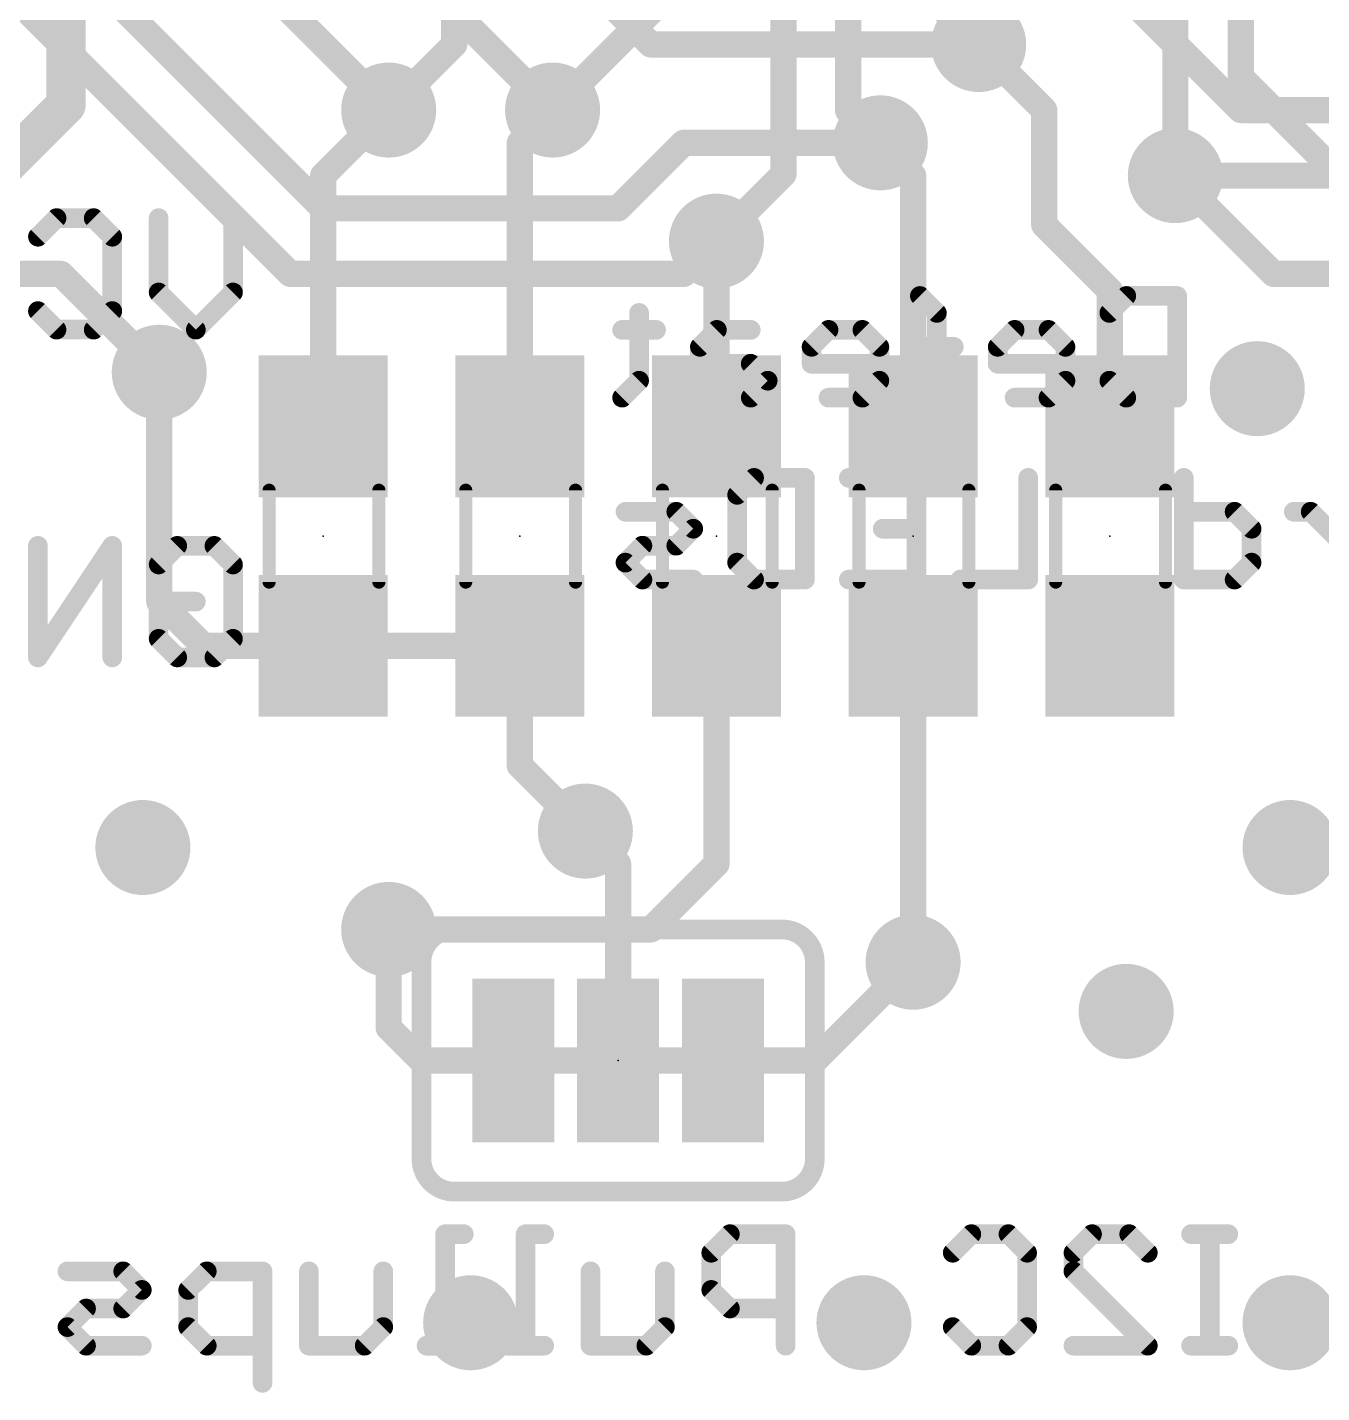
# Model space of a CAD drawing. Extents: x -10 to 108, y -11 to 39.
# Drawn here: x 3.55 to 13.58, y 0.22 to 10.8 of the extents above; entities that cross this region are included whole.
import ezdxf

# ---------------------------------------------------------------- set-up
doc = ezdxf.new("R2010")
doc.units = 0
for name, color, linetype in [('1', 12, 'CONTINUOUS'), ('16', 132, 'CONTINUOUS'), ('18', 110, 'CONTINUOUS'), ('22', 40, 'CONTINUOUS'), ('23', 53, 'CONTINUOUS'), ('24', 53, 'CONTINUOUS'), ('51', 53, 'CONTINUOUS')]:
    doc.layers.add(name, color=color, linetype=linetype)

# ---------------------------------------------------------------- blocks, each defined once
blk = doc.blocks.new('RECT')
blk.add_solid([(-0.5, -0.5), (0.5, -0.5), (-0.5, 0.5), (0.5, 0.5)])
blk = doc.blocks.new('ROUNDV')
at = {"const_width": 0.5}
blk.add_lwpolyline([(0, -0.25, 1), (0, 0.25, 1), (0, -0.25)], format="xyb", dxfattribs=at)

msp = doc.modelspace()

# ---------------------------------------------------------------- linework, layer by layer
at = {"layer": '1'}
for points, const_width in [([(6.858, 14.224), (6.858, 10.668)], 0.2032), ([(9.41, 13.24), (9.41, 9.664)], 0.2032), ([(9.91, 13.24), (9.91, 10.156)], 0.2032), ([(3.849, 12.7), (3.849, 10.199)], 0.3048), ([(10.91, 12.204), (12.954, 10.16)], 0.2032), ([(8.91, 11.45), (7.62, 10.16)], 0.2032), ([(10.41, 11.18), (10.922, 10.668)], 0.2032), ([(6.858, 10.668), (6.35, 10.16)], 0.2032), ([(10.922, 10.668), (11.43, 10.16)], 0.2032), ([(2.54, 8.89), (3.849, 10.199)], 0.3048), ([(6.35, 10.16), (5.842, 9.652)], 0.2032), ([(7.366, 9.906), (7.62, 10.16)], 0.2032), ([(9.91, 10.156), (10.16, 9.906)], 0.2032), ([(11.43, 10.16), (11.43, 9.271)], 0.2032), ([(12.954, 10.16), (15.24, 10.16)], 0.2032), ([(7.366, 7.708), (7.366, 9.906)], 0.2032), ([(10.16, 9.906), (10.414, 9.652)], 0.2032), ([(5.842, 9.652), (5.842, 7.708)], 0.2032), ([(9.41, 9.664), (8.89, 9.144)], 0.2032), ([(10.414, 9.652), (10.414, 7.708)], 0.2032), ([(14.478, 9.652), (12.446, 9.652)], 0.2032), ([(11.43, 9.271), (11.938, 8.763)], 0.2032), ([(8.89, 9.144), (8.89, 7.708)], 0.2032), ([(11.938, 8.763), (11.938, 7.708)], 0.2032), ([(4.572, 6.35), (4.572, 8.128)], 0.2032), ([(4.914, 6.008), (4.572, 6.35)], 0.2032), ([(5.842, 6.008), (4.914, 6.008)], 0.2032), ([(7.366, 6.008), (5.842, 6.008)], 0.2032), ([(7.366, 6.008), (7.366, 5.08)], 0.2032), ([(8.89, 6.008), (8.89, 4.318)], 0.2032), ([(10.414, 6.008), (10.414, 3.556)], 0.2032), ([(7.366, 5.08), (7.874, 4.572)], 0.2032), ([(8.89, 4.318), (8.382, 3.81)], 0.2032), ([(8.382, 3.81), (6.35, 3.81)], 0.2032)]:
    msp.add_lwpolyline(points, dxfattribs=dict(at, const_width=const_width))
for points, const_width in [([(6.8072, 10.668, 1), (6.9088, 10.668)], 0.1016), ([(6.8939, 10.6321, 1), (6.8221, 10.7039)], 0.1016), ([(10.9579, 10.7039, 1), (10.8861, 10.6321)], 0.1016), ([(10.8861, 10.6321, 1), (10.9579, 10.7039)], 0.1016), ([(3.7728, 10.199, 1), (3.9252, 10.199)], 0.1524), ([(3.9029, 10.1451, 1), (3.7951, 10.2529)], 0.1524), ([(6.3141, 10.1959, 1), (6.3859, 10.1241)], 0.1016), ([(6.3859, 10.1241, 1), (6.3141, 10.1959)], 0.1016), ([(7.5841, 10.1959, 1), (7.6559, 10.1241)], 0.1016), ([(7.6559, 10.1241, 1), (7.5841, 10.1959)], 0.1016), ([(9.9459, 10.1919, 1), (9.8741, 10.1201)], 0.1016), ([(9.8592, 10.156, 1), (9.9608, 10.156)], 0.1016), ([(11.4808, 10.16, 1), (11.3792, 10.16)], 0.1016), ([(11.3941, 10.1241, 1), (11.4659, 10.1959)], 0.1016), ([(12.954, 10.2108, 1), (12.954, 10.1092)], 0.1016), ([(12.9181, 10.1241, 1), (12.9899, 10.1959)], 0.1016), ([(7.4168, 9.906, 1), (7.3152, 9.906)], 0.1016), ([(7.3301, 9.9419, 1), (7.4019, 9.8701)], 0.1016), ([(10.1959, 9.9419, 1), (10.1241, 9.8701)], 0.1016), ([(10.1241, 9.8701, 1), (10.1959, 9.9419)], 0.1016), ([(5.8928, 9.652, 1), (5.7912, 9.652)], 0.1016), ([(5.8061, 9.6879, 1), (5.8779, 9.6161)], 0.1016), ([(9.4459, 9.6281, 1), (9.3741, 9.6999)], 0.1016), ([(10.4648, 9.652, 1), (10.3632, 9.652)], 0.1016), ([(10.3781, 9.6161, 1), (10.4499, 9.6879)], 0.1016), ([(12.446, 9.7028, 1), (12.446, 9.6012)], 0.1016), ([(9.3592, 9.664, 1), (9.4608, 9.664)], 0.1016), ([(11.4659, 9.3069, 1), (11.3941, 9.2351)], 0.1016), ([(11.3792, 9.271, 1), (11.4808, 9.271)], 0.1016), ([(8.9408, 9.144, 1), (8.8392, 9.144)], 0.1016), ([(8.8541, 9.1799, 1), (8.9259, 9.1081)], 0.1016), ([(11.9888, 8.763, 1), (11.8872, 8.763)], 0.1016), ([(11.9021, 8.7271, 1), (11.9739, 8.7989)], 0.1016), ([(4.6228, 8.128, 1), (4.5212, 8.128)], 0.1016), ([(5.7912, 7.708, 1), (5.8928, 7.708)], 0.1016), ([(7.3152, 7.708, 1), (7.4168, 7.708)], 0.1016), ([(8.8392, 7.708, 1), (8.9408, 7.708)], 0.1016), ([(10.3632, 7.708, 1), (10.4648, 7.708)], 0.1016), ([(11.8872, 7.708, 1), (11.9888, 7.708)], 0.1016), ([(4.6079, 6.3859, 1), (4.5361, 6.3141)], 0.1016), ([(4.5212, 6.35, 1), (4.6228, 6.35)], 0.1016), ([(4.914, 6.0588, 1), (4.914, 5.9572)], 0.1016), ([(4.8781, 5.9721, 1), (4.9499, 6.0439)], 0.1016), ([(5.842, 6.0588, 1), (5.842, 5.9572)], 0.1016), ([(5.842, 5.9572, 1), (5.842, 6.0588)], 0.1016), ([(7.4168, 6.008, 1), (7.3152, 6.008)], 0.1016), ([(7.366, 5.9572, 1), (7.366, 6.0588)], 0.1016), ([(8.9408, 6.008, 1), (8.8392, 6.008)], 0.1016), ([(10.4648, 6.008, 1), (10.3632, 6.008)], 0.1016), ([(7.4019, 5.1159, 1), (7.3301, 5.0441)], 0.1016), ([(7.3152, 5.08, 1), (7.4168, 5.08)], 0.1016), ([(7.8381, 4.5361, 1), (7.9099, 4.6079)], 0.1016), ([(8.8392, 4.318, 1), (8.9408, 4.318)], 0.1016), ([(8.9259, 4.2821, 1), (8.8541, 4.3539)], 0.1016), ([(6.35, 3.8608, 1), (6.35, 3.7592)], 0.1016), ([(8.3461, 3.8459, 1), (8.4179, 3.7741)], 0.1016), ([(8.382, 3.7592, 1), (8.382, 3.8608)], 0.1016), ([(10.3632, 3.556, 1), (10.4648, 3.556)], 0.1016)]:
    msp.add_lwpolyline(points, format="xyb", dxfattribs=dict(at, const_width=const_width))
at = {"layer": '16', "const_width": 0.2032}
for points in [[(5.842, 9.398), (1.27, 13.97)], [(2.794, 13.716), (6.35, 10.16)], [(12.446, 13.208), (12.446, 9.652)], [(12.954, 10.414), (12.954, 11.938)], [(3.048, 11.43), (5.588, 8.89)], [(7.62, 11.43), (8.382, 10.668)], [(6.858, 10.922), (7.62, 10.16)], [(8.382, 10.668), (10.922, 10.668)], [(13.97, 9.398), (12.954, 10.414)], [(8.128, 9.398), (8.636, 9.906)], [(8.636, 9.906), (10.16, 9.906)], [(13.208, 8.89), (12.446, 9.652)], [(5.842, 9.398), (8.128, 9.398)], [(8.636, 8.89), (8.89, 9.144)], [(3.81, 8.89), (1.27, 8.89)], [(4.572, 8.128), (3.81, 8.89)], [(5.588, 8.89), (8.636, 8.89)], [(21.59, 8.89), (13.208, 8.89)], [(7.874, 4.572), (8.128, 4.318)], [(8.128, 4.318), (8.128, 2.794)], [(6.35, 3.81), (6.35, 3.048)], [(10.414, 3.556), (9.652, 2.794)], [(6.35, 3.048), (6.604, 2.794)], [(6.604, 2.794), (7.3152, 2.794)], [(7.112, 2.794), (7.874, 2.794)], [(8.382, 2.794), (9.144, 2.794)], [(9.652, 2.794), (8.9408, 2.794)]]:
    msp.add_lwpolyline(points, dxfattribs=at)
at = {"layer": '16', "const_width": 0.1016}
for points in [[(8.382, 10.7188, 1), (8.382, 10.6172)], [(8.3461, 10.6321, 1), (8.4179, 10.7039)], [(10.922, 10.6172, 1), (10.922, 10.7188)], [(12.9899, 10.4499, 1), (12.9181, 10.3781)], [(12.9032, 10.414, 1), (13.0048, 10.414)], [(6.3141, 10.1241, 1), (6.3859, 10.1959)], [(7.5841, 10.1241, 1), (7.6559, 10.1959)], [(8.636, 9.9568, 1), (8.636, 9.8552)], [(8.6719, 9.8701, 1), (8.6001, 9.9419)], [(10.16, 9.8552, 1), (10.16, 9.9568)], [(12.4819, 9.6879, 1), (12.4101, 9.6161)], [(12.3952, 9.652, 1), (12.4968, 9.652)], [(5.842, 9.4488, 1), (5.842, 9.3472)], [(5.8061, 9.3621, 1), (5.8779, 9.4339)], [(8.0921, 9.4339, 1), (8.1639, 9.3621)], [(8.128, 9.3472, 1), (8.128, 9.4488)], [(8.9259, 9.1081, 1), (8.8541, 9.1799)], [(3.8459, 8.9259, 1), (3.7741, 8.8541)], [(3.81, 8.8392, 1), (3.81, 8.9408)], [(5.588, 8.9408, 1), (5.588, 8.8392)], [(5.5521, 8.8541, 1), (5.6239, 8.9259)], [(8.6001, 8.9259, 1), (8.6719, 8.8541)], [(8.636, 8.8392, 1), (8.636, 8.9408)], [(13.208, 8.9408, 1), (13.208, 8.8392)], [(13.1721, 8.8541, 1), (13.2439, 8.9259)], [(4.5361, 8.0921, 1), (4.6079, 8.1639)], [(7.9099, 4.6079, 1), (7.8381, 4.5361)], [(8.1788, 4.318, 1), (8.0772, 4.318)], [(8.0921, 4.2821, 1), (8.1639, 4.3539)], [(6.4008, 3.81, 1), (6.2992, 3.81)], [(10.4499, 3.5201, 1), (10.3781, 3.5919)], [(6.3859, 3.0839, 1), (6.3141, 3.0121)], [(6.2992, 3.048, 1), (6.4008, 3.048)], [(6.604, 2.8448, 1), (6.604, 2.7432)], [(6.5681, 2.7581, 1), (6.6399, 2.8299)], [(7.112, 2.8448, 1), (7.112, 2.7432)], [(7.3152, 2.7432, 1), (7.3152, 2.8448)], [(7.874, 2.7432, 1), (7.874, 2.8448)], [(8.382, 2.8448, 1), (8.382, 2.7432)], [(8.9408, 2.8448, 1), (8.9408, 2.7432)], [(9.144, 2.7432, 1), (9.144, 2.8448)], [(9.6161, 2.8299, 1), (9.6879, 2.7581)], [(9.652, 2.7432, 1), (9.652, 2.8448)], [(8.0772, 2.794, 1), (8.1788, 2.794)]]:
    msp.add_lwpolyline(points, format="xyb", dxfattribs=at)
at = {"layer": '22', "const_width": 0.1524}
for points in [[(3.6316, 9.1785), (3.7757, 9.3225)], [(3.7757, 9.3225), (4.0638, 9.3225)], [(4.0638, 9.3225), (4.2078, 9.1785)], [(4.5671, 8.7463), (4.5671, 9.3225)], [(5.1434, 9.3225), (5.1434, 8.7463)], [(4.2078, 9.1785), (4.2078, 8.6023)], [(4.8552, 8.4582), (4.5671, 8.7463)], [(5.1434, 8.7463), (4.8552, 8.4582)], [(10.598, 8.5879), (10.4666, 8.7192)], [(11.9346, 8.5879), (12.066, 8.7192)], [(12.066, 8.7192), (12.46, 8.7192)], [(12.46, 8.7192), (12.46, 7.9312)], [(3.7757, 8.4582), (3.6316, 8.6023)], [(4.2078, 8.6023), (4.0638, 8.4582)], [(8.2903, 8.5879), (8.2903, 8.0625)], [(10.598, 7.9312), (10.598, 8.5879)], [(11.9346, 8.0625), (11.9346, 8.5879)], [(4.0638, 8.4582), (3.7757, 8.4582)], [(8.4217, 8.4565), (8.159, 8.4565)], [(8.893, 8.4565), (8.7617, 8.3252)], [(9.1557, 8.4565), (8.893, 8.4565)], [(9.7584, 8.4565), (9.627, 8.3252)], [(10.021, 8.4565), (9.7584, 8.4565)], [(10.1524, 8.3252), (10.021, 8.4565)], [(11.2006, 8.4565), (11.0693, 8.3252)], [(11.4633, 8.4565), (11.2006, 8.4565)], [(11.5946, 8.3252), (11.4633, 8.4565)], [(8.7617, 8.3252), (8.7617, 7.9312)], [(9.627, 8.3252), (9.627, 8.1938)], [(10.1524, 8.0625), (10.1524, 8.3252)], [(10.7293, 8.3252), (10.4666, 8.3252)], [(11.0693, 8.3252), (11.0693, 8.1938)], [(11.5946, 8.0625), (11.5946, 8.3252)], [(9.1557, 8.1938), (8.7617, 8.1938)], [(9.287, 8.0625), (9.1557, 8.1938)], [(9.627, 8.1938), (10.1524, 8.1938)], [(11.0693, 8.1938), (11.5946, 8.1938)], [(8.2903, 8.0625), (8.159, 7.9312)], [(9.1557, 7.9312), (9.287, 8.0625)], [(10.021, 7.9312), (10.1524, 8.0625)], [(11.4633, 7.9312), (11.5946, 8.0625)], [(12.066, 7.9312), (11.9346, 8.0625)], [(8.7617, 7.9312), (9.1557, 7.9312)], [(9.7584, 7.9312), (10.021, 7.9312)], [(11.2006, 7.9312), (11.4633, 7.9312)], [(12.46, 7.9312), (12.066, 7.9312)], [(9.0501, 7.1782), (9.1815, 7.3095)], [(9.1815, 7.3095), (9.5755, 7.3095)], [(9.5755, 7.3095), (9.5755, 6.5215)], [(9.9155, 7.3095), (10.4408, 7.3095)], [(10.4408, 7.3095), (10.4408, 6.5215)], [(11.3062, 7.3095), (11.3062, 6.5215)], [(12.5115, 7.3095), (12.5115, 6.5215)], [(9.0501, 6.6528), (9.0501, 7.1782)], [(8.5788, 7.0468), (8.1848, 7.0468)], [(8.7101, 6.9155), (8.5788, 7.0468)], [(12.9056, 7.0468), (12.5115, 7.0468)], [(13.0369, 6.9155), (12.9056, 7.0468)], [(13.4953, 7.0468), (13.364, 7.0468)], [(13.758, 6.7841), (13.4953, 7.0468)], [(8.5788, 6.7841), (8.7101, 6.9155)], [(10.4408, 6.9155), (10.1782, 6.9155)], [(13.0369, 6.6528), (13.0369, 6.9155)], [(4.2078, 6.7825), (3.6316, 5.9182)], [(3.6316, 5.9182), (3.6316, 6.7825)], [(4.2078, 5.9182), (4.2078, 6.7825)], [(4.5671, 6.6385), (4.7112, 6.7825)], [(4.7112, 6.7825), (4.9993, 6.7825)], [(4.9993, 6.7825), (5.1434, 6.6385)], [(8.1848, 6.6528), (8.3161, 6.7841)], [(8.3161, 6.7841), (8.5788, 6.7841)], [(5.1434, 6.6385), (5.1434, 6.0623)], [(8.3161, 6.5215), (8.1848, 6.6528)], [(9.1815, 6.5215), (9.0501, 6.6528)], [(12.9056, 6.5215), (13.0369, 6.6528)], [(8.7101, 6.5215), (8.3161, 6.5215)], [(9.5755, 6.5215), (9.1815, 6.5215)], [(10.4408, 6.5215), (9.9155, 6.5215)], [(11.3062, 6.5215), (10.7808, 6.5215)], [(12.5115, 6.5215), (12.9056, 6.5215)], [(4.5671, 6.0623), (4.5671, 6.3504)], [(4.5671, 6.3504), (4.8552, 6.3504)], [(4.7112, 5.9182), (4.5671, 6.0623)], [(5.1434, 6.0623), (4.9993, 5.9182)], [(4.9993, 5.9182), (4.7112, 5.9182)], [(9.398, 3.81), (6.858, 3.81)], [(6.604, 3.556), (6.604, 2.032)], [(9.652, 3.556), (9.652, 2.032)], [(6.858, 1.778), (9.398, 1.778)], [(6.9314, 1.4485), (6.7874, 1.4485)], [(6.7874, 1.4485), (6.7874, 0.5842)], [(7.5551, 1.4485), (7.4111, 1.4485)], [(7.4111, 1.4485), (7.4111, 0.5842)], [(8.994, 1.4485), (8.8499, 1.3045)], [(9.4262, 1.4485), (8.994, 1.4485)], [(9.4262, 0.5842), (9.4262, 1.4485)], [(10.721, 1.3045), (10.865, 1.4485)], [(10.865, 1.4485), (11.1531, 1.4485)], [(11.1531, 1.4485), (11.2972, 1.3045)], [(11.6565, 1.3045), (11.8006, 1.4485)], [(11.8006, 1.4485), (12.0887, 1.4485)], [(12.0887, 1.4485), (12.2327, 1.3045)], [(12.8564, 1.4485), (12.5683, 1.4485)], [(12.7123, 0.5842), (12.7123, 1.4485)], [(8.8499, 1.3045), (8.8499, 1.0164)], [(11.2972, 1.3045), (11.2972, 0.7283)], [(11.6565, 1.1604), (11.6565, 1.3045)], [(4.2927, 1.1604), (3.8605, 1.1604)], [(4.4367, 1.0164), (4.2927, 1.1604)], [(4.9401, 1.1604), (4.796, 1.0164)], [(5.3723, 1.1604), (4.9401, 1.1604)], [(5.3723, 0.2961), (5.3723, 1.1604)], [(5.7315, 0.5842), (5.7315, 1.1604)], [(6.3078, 1.1604), (6.3078, 0.7283)], [(7.9144, 0.5842), (7.9144, 1.1604)], [(8.4906, 1.1604), (8.4906, 0.7283)], [(12.2327, 0.5842), (11.6565, 1.1604)], [(4.2927, 0.8723), (4.4367, 1.0164)], [(4.796, 1.0164), (4.796, 0.7283)], [(8.8499, 1.0164), (8.994, 0.8723)], [(3.8605, 0.7283), (4.0046, 0.8723)], [(4.0046, 0.8723), (4.2927, 0.8723)], [(8.994, 0.8723), (9.4262, 0.8723)], [(4.0046, 0.5842), (3.8605, 0.7283)], [(4.796, 0.7283), (4.9401, 0.5842)], [(6.3078, 0.7283), (6.1637, 0.5842)], [(8.4906, 0.7283), (8.3466, 0.5842)], [(10.865, 0.5842), (10.721, 0.7283)], [(11.2972, 0.7283), (11.1531, 0.5842)], [(4.4367, 0.5842), (4.0046, 0.5842)], [(4.9401, 0.5842), (5.3723, 0.5842)], [(6.1637, 0.5842), (5.7315, 0.5842)], [(6.9314, 0.5842), (6.6433, 0.5842)], [(7.5551, 0.5842), (7.267, 0.5842)], [(8.3466, 0.5842), (7.9144, 0.5842)], [(11.1531, 0.5842), (10.865, 0.5842)], [(11.6565, 0.5842), (12.2327, 0.5842)], [(12.8564, 0.5842), (12.5683, 0.5842)]]:
    msp.add_lwpolyline(points, dxfattribs=at)
at = {"layer": '22'}
for points, const_width in [([(3.7757, 9.3606, 1), (3.7757, 9.2844)], 0.0762), ([(3.8026, 9.2956, 1), (3.7487, 9.3495)], 0.0762), ([(4.0907, 9.3495, 1), (4.0368, 9.2956)], 0.0762), ([(4.0638, 9.2844, 1), (4.0638, 9.3606)], 0.0762), ([(4.6052, 9.3225, 1), (4.529, 9.3225)], 0.0762), ([(5.1815, 9.3225, 1), (5.1053, 9.3225)], 0.0762), ([(3.6047, 9.2054, 1), (3.6586, 9.1515)], 0.0762), ([(4.2459, 9.1785, 1), (4.1697, 9.1785)], 0.0762), ([(4.1809, 9.1515, 1), (4.2348, 9.2054)], 0.0762), ([(4.5941, 8.7733, 1), (4.5402, 8.7194)], 0.0762), ([(4.529, 8.7463, 1), (4.6052, 8.7463)], 0.0762), ([(5.1053, 8.7463, 1), (5.1815, 8.7463)], 0.0762), ([(5.1703, 8.7194, 1), (5.1164, 8.7733)], 0.0762), ([(10.4935, 8.7462, 1), (10.4397, 8.6923)], 0.0762), ([(12.066, 8.7573, 1), (12.066, 8.6811)], 0.0762), ([(12.0929, 8.6923, 1), (12.039, 8.7462)], 0.0762), ([(12.4981, 8.7192, 1), (12.4219, 8.7192)], 0.0762), ([(12.46, 8.6811, 1), (12.46, 8.7573)], 0.0762), ([(3.6586, 8.6292, 1), (3.6047, 8.5753)], 0.0762), ([(4.2348, 8.5753, 1), (4.1809, 8.6292)], 0.0762), ([(4.1697, 8.6023, 1), (4.2459, 8.6023)], 0.0762), ([(8.3284, 8.5879, 1), (8.2522, 8.5879)], 0.0762), ([(10.6361, 8.5879, 1), (10.5599, 8.5879)], 0.0762), ([(10.571, 8.5609, 1), (10.6249, 8.6148)], 0.0762), ([(11.9727, 8.5879, 1), (11.8965, 8.5879)], 0.0762), ([(11.9077, 8.6148, 1), (11.9616, 8.5609)], 0.0762), ([(3.7757, 8.4963, 1), (3.7757, 8.4201)], 0.0762), ([(3.7487, 8.4313, 1), (3.8026, 8.4851)], 0.0762), ([(4.0368, 8.4851, 1), (4.0907, 8.4313)], 0.0762), ([(4.0638, 8.4201, 1), (4.0638, 8.4963)], 0.0762), ([(4.8283, 8.4851, 1), (4.8822, 8.4313)], 0.0762), ([(4.8283, 8.4313, 1), (4.8822, 8.4851)], 0.0762), ([(8.159, 8.4946, 1), (8.159, 8.4184)], 0.0762), ([(8.4217, 8.4184, 1), (8.4217, 8.4946)], 0.0762), ([(8.893, 8.4946, 1), (8.893, 8.4184)], 0.0762), ([(8.9199, 8.4296, 1), (8.8661, 8.4835)], 0.0762), ([(9.1557, 8.4184, 1), (9.1557, 8.4946)], 0.0762), ([(9.7584, 8.4946, 1), (9.7584, 8.4184)], 0.0762), ([(9.7853, 8.4296, 1), (9.7314, 8.4835)], 0.0762), ([(10.048, 8.4835, 1), (9.9941, 8.4296)], 0.0762), ([(10.021, 8.4184, 1), (10.021, 8.4946)], 0.0762), ([(11.2006, 8.4946, 1), (11.2006, 8.4184)], 0.0762), ([(11.2276, 8.4296, 1), (11.1737, 8.4835)], 0.0762), ([(11.4902, 8.4835, 1), (11.4364, 8.4296)], 0.0762), ([(11.4633, 8.4184, 1), (11.4633, 8.4946)], 0.0762), ([(8.7347, 8.3521, 1), (8.7886, 8.2982)], 0.0762), ([(8.7998, 8.3252, 1), (8.7236, 8.3252)], 0.0762), ([(9.6651, 8.3252, 1), (9.5889, 8.3252)], 0.0762), ([(9.6001, 8.3521, 1), (9.654, 8.2982)], 0.0762), ([(10.1905, 8.3252, 1), (10.1143, 8.3252)], 0.0762), ([(10.1254, 8.2982, 1), (10.1793, 8.3521)], 0.0762), ([(10.4666, 8.3633, 1), (10.4666, 8.2871)], 0.0762), ([(10.7293, 8.2871, 1), (10.7293, 8.3633)], 0.0762), ([(11.0423, 8.3521, 1), (11.0962, 8.2982)], 0.0762), ([(11.1074, 8.3252, 1), (11.0312, 8.3252)], 0.0762), ([(11.6327, 8.3252, 1), (11.5565, 8.3252)], 0.0762), ([(11.5677, 8.2982, 1), (11.6216, 8.3521)], 0.0762), ([(8.7617, 8.2319, 1), (8.7617, 8.1557)], 0.0762), ([(9.1826, 8.2208, 1), (9.1288, 8.1669)], 0.0762), ([(9.1557, 8.1557, 1), (9.1557, 8.2319)], 0.0762), ([(9.627, 8.2319, 1), (9.627, 8.1557)], 0.0762), ([(10.1524, 8.1557, 1), (10.1524, 8.2319)], 0.0762), ([(11.0693, 8.2319, 1), (11.0693, 8.1557)], 0.0762), ([(11.5946, 8.1557, 1), (11.5946, 8.2319)], 0.0762), ([(9.5889, 8.1938, 1), (9.6651, 8.1938)], 0.0762), ([(11.0312, 8.1938, 1), (11.1074, 8.1938)], 0.0762), ([(8.2522, 8.0625, 1), (8.3284, 8.0625)], 0.0762), ([(8.3173, 8.0356, 1), (8.2634, 8.0894)], 0.0762), ([(9.314, 8.0356, 1), (9.2601, 8.0894)], 0.0762), ([(9.2601, 8.0356, 1), (9.314, 8.0894)], 0.0762), ([(10.1143, 8.0625, 1), (10.1905, 8.0625)], 0.0762), ([(10.1793, 8.0356, 1), (10.1254, 8.0894)], 0.0762), ([(11.5565, 8.0625, 1), (11.6327, 8.0625)], 0.0762), ([(11.6216, 8.0356, 1), (11.5677, 8.0894)], 0.0762), ([(11.8965, 8.0625, 1), (11.9727, 8.0625)], 0.0762), ([(11.9616, 8.0894, 1), (11.9077, 8.0356)], 0.0762), ([(8.1321, 7.9581, 1), (8.1859, 7.9042)], 0.0762), ([(8.7617, 7.9693, 1), (8.7617, 7.8931)], 0.0762), ([(8.7236, 7.9312, 1), (8.7998, 7.9312)], 0.0762), ([(9.1288, 7.9581, 1), (9.1826, 7.9042)], 0.0762), ([(9.1557, 7.8931, 1), (9.1557, 7.9693)], 0.0762), ([(9.7584, 7.9693, 1), (9.7584, 7.8931)], 0.0762), ([(9.9941, 7.9581, 1), (10.048, 7.9042)], 0.0762), ([(10.021, 7.8931, 1), (10.021, 7.9693)], 0.0762), ([(10.5599, 7.9312, 1), (10.6361, 7.9312)], 0.0762), ([(11.2006, 7.9693, 1), (11.2006, 7.8931)], 0.0762), ([(11.4364, 7.9581, 1), (11.4902, 7.9042)], 0.0762), ([(11.4633, 7.8931, 1), (11.4633, 7.9693)], 0.0762), ([(12.066, 7.9693, 1), (12.066, 7.8931)], 0.0762), ([(12.039, 7.9042, 1), (12.0929, 7.9581)], 0.0762), ([(12.4219, 7.9312, 1), (12.4981, 7.9312)], 0.0762), ([(12.46, 7.8931, 1), (12.46, 7.9693)], 0.0762), ([(9.1815, 7.3476, 1), (9.1815, 7.2714)], 0.0762), ([(9.2084, 7.2826, 1), (9.1545, 7.3365)], 0.0762), ([(9.6136, 7.3095, 1), (9.5374, 7.3095)], 0.0762), ([(9.5755, 7.2714, 1), (9.5755, 7.3476)], 0.0762), ([(9.9155, 7.3476, 1), (9.9155, 7.2714)], 0.0762), ([(10.4789, 7.3095, 1), (10.4027, 7.3095)], 0.0762), ([(10.4408, 7.2714, 1), (10.4408, 7.3476)], 0.0762), ([(11.3443, 7.3095, 1), (11.2681, 7.3095)], 0.0762), ([(12.5496, 7.3095, 1), (12.4734, 7.3095)], 0.0762), ([(9.0882, 7.1782, 1), (9.012, 7.1782)], 0.0762), ([(9.0232, 7.2051, 1), (9.0771, 7.1512)], 0.0762), ([(8.1848, 7.0849, 1), (8.1848, 7.0087)], 0.0762), ([(8.6057, 7.0738, 1), (8.5519, 7.0199)], 0.0762), ([(8.5788, 7.0087, 1), (8.5788, 7.0849)], 0.0762), ([(12.5115, 7.0849, 1), (12.5115, 7.0087)], 0.0762), ([(12.9325, 7.0738, 1), (12.8786, 7.0199)], 0.0762), ([(12.9056, 7.0087, 1), (12.9056, 7.0849)], 0.0762), ([(13.364, 7.0849, 1), (13.364, 7.0087)], 0.0762), ([(13.5223, 7.0738, 1), (13.4684, 7.0199)], 0.0762), ([(13.4953, 7.0087, 1), (13.4953, 7.0849)], 0.0762), ([(8.7371, 6.8885, 1), (8.6832, 6.9424)], 0.0762), ([(10.1782, 6.9536, 1), (10.1782, 6.8774)], 0.0762), ([(10.4408, 6.8774, 1), (10.4408, 6.9536)], 0.0762), ([(13.075, 6.9155, 1), (12.9988, 6.9155)], 0.0762), ([(8.6832, 6.8885, 1), (8.7371, 6.9424)], 0.0762), ([(13.01, 6.8885, 1), (13.0638, 6.9424)], 0.0762), ([(3.6697, 6.7825, 1), (3.5935, 6.7825)], 0.0762), ([(4.2459, 6.7825, 1), (4.1697, 6.7825)], 0.0762), ([(4.2395, 6.7614, 1), (4.1761, 6.8037)], 0.0762), ([(4.7112, 6.8206, 1), (4.7112, 6.7444)], 0.0762), ([(4.7381, 6.7556, 1), (4.6842, 6.8095)], 0.0762), ([(5.0262, 6.8095, 1), (4.9724, 6.7556)], 0.0762), ([(4.9993, 6.7444, 1), (4.9993, 6.8206)], 0.0762), ([(8.3161, 6.8222, 1), (8.3161, 6.746)], 0.0762), ([(8.343, 6.7572, 1), (8.2892, 6.8111)], 0.0762), ([(8.5519, 6.8111, 1), (8.6057, 6.7572)], 0.0762), ([(8.5788, 6.746, 1), (8.5788, 6.8222)], 0.0762), ([(4.5402, 6.6654, 1), (4.5941, 6.6115)], 0.0762), ([(5.1815, 6.6385, 1), (5.1053, 6.6385)], 0.0762), ([(5.1164, 6.6115, 1), (5.1703, 6.6654)], 0.0762), ([(8.2117, 6.6797, 1), (8.1578, 6.6259)], 0.0762), ([(8.1578, 6.6797, 1), (8.2117, 6.6259)], 0.0762), ([(9.012, 6.6528, 1), (9.0882, 6.6528)], 0.0762), ([(9.0771, 6.6797, 1), (9.0232, 6.6259)], 0.0762), ([(12.9988, 6.6528, 1), (13.075, 6.6528)], 0.0762), ([(13.0638, 6.6259, 1), (13.01, 6.6797)], 0.0762), ([(8.3161, 6.5596, 1), (8.3161, 6.4834)], 0.0762), ([(8.2892, 6.4945, 1), (8.343, 6.5484)], 0.0762), ([(8.7101, 6.4834, 1), (8.7101, 6.5596)], 0.0762), ([(9.1815, 6.5596, 1), (9.1815, 6.4834)], 0.0762), ([(9.1545, 6.4945, 1), (9.2084, 6.5484)], 0.0762), ([(9.5755, 6.4834, 1), (9.5755, 6.5596)], 0.0762), ([(9.9155, 6.5596, 1), (9.9155, 6.4834)], 0.0762), ([(10.4408, 6.4834, 1), (10.4408, 6.5596)], 0.0762), ([(10.7808, 6.5596, 1), (10.7808, 6.4834)], 0.0762), ([(11.3062, 6.4834, 1), (11.3062, 6.5596)], 0.0762), ([(12.5115, 6.5596, 1), (12.5115, 6.4834)], 0.0762), ([(12.8786, 6.5484, 1), (12.9325, 6.4945)], 0.0762), ([(12.9056, 6.4834, 1), (12.9056, 6.5596)], 0.0762), ([(9.5374, 6.5215, 1), (9.6136, 6.5215)], 0.0762), ([(10.4027, 6.5215, 1), (10.4789, 6.5215)], 0.0762), ([(11.2681, 6.5215, 1), (11.3443, 6.5215)], 0.0762), ([(12.4734, 6.5215, 1), (12.5496, 6.5215)], 0.0762), ([(4.6052, 6.3504, 1), (4.529, 6.3504)], 0.0762), ([(4.5671, 6.3885, 1), (4.5671, 6.3123)], 0.0762), ([(4.8552, 6.3123, 1), (4.8552, 6.3885)], 0.0762), ([(4.5941, 6.0892, 1), (4.5402, 6.0353)], 0.0762), ([(5.1703, 6.0353, 1), (5.1164, 6.0892)], 0.0762), ([(4.529, 6.0623, 1), (4.6052, 6.0623)], 0.0762), ([(5.1053, 6.0623, 1), (5.1815, 6.0623)], 0.0762), ([(3.5999, 5.9393, 1), (3.6633, 5.8971)], 0.0762), ([(3.5935, 5.9182, 1), (3.6697, 5.9182)], 0.0762), ([(4.1697, 5.9182, 1), (4.2459, 5.9182)], 0.0762), ([(4.7112, 5.9563, 1), (4.7112, 5.8801)], 0.0762), ([(4.6842, 5.8913, 1), (4.7381, 5.9451)], 0.0762), ([(4.9724, 5.9451, 1), (5.0262, 5.8913)], 0.0762), ([(4.9993, 5.8801, 1), (4.9993, 5.9563)], 0.0762), ([(6.858, 3.81, 0.4142), (6.604, 3.556)], 0.1524), ([(6.858, 3.8481, 1), (6.858, 3.7719)], 0.0762), ([(6.858, 3.7719, 1), (6.858, 3.8481)], 0.0762), ([(9.652, 3.556, 0.4142), (9.398, 3.81)], 0.1524), ([(9.398, 3.8481, 1), (9.398, 3.7719)], 0.0762), ([(9.398, 3.7719, 1), (9.398, 3.8481)], 0.0762), ([(6.6421, 3.556, 1), (6.5659, 3.556)], 0.0762), ([(9.6901, 3.556, 1), (9.6139, 3.556)], 0.0762), ([(6.5659, 3.556, 1), (6.6421, 3.556)], 0.0762), ([(9.6139, 3.556, 1), (9.6901, 3.556)], 0.0762), ([(6.604, 2.032, 0.4142), (6.858, 1.778)], 0.1524), ([(6.6421, 2.032, 1), (6.5659, 2.032)], 0.0762), ([(6.5659, 2.032, 1), (6.6421, 2.032)], 0.0762), ([(9.398, 1.778, 0.4142), (9.652, 2.032)], 0.1524), ([(9.6901, 2.032, 1), (9.6139, 2.032)], 0.0762), ([(9.6139, 2.032, 1), (9.6901, 2.032)], 0.0762), ([(6.858, 1.8161, 1), (6.858, 1.7399)], 0.0762), ([(6.858, 1.7399, 1), (6.858, 1.8161)], 0.0762), ([(9.398, 1.8161, 1), (9.398, 1.7399)], 0.0762), ([(9.398, 1.7399, 1), (9.398, 1.8161)], 0.0762), ([(6.7874, 1.4866, 1), (6.7874, 1.4104)], 0.0762), ([(6.8255, 1.4485, 1), (6.7493, 1.4485)], 0.0762), ([(6.9314, 1.4104, 1), (6.9314, 1.4866)], 0.0762), ([(7.4111, 1.4866, 1), (7.4111, 1.4104)], 0.0762), ([(7.4492, 1.4485, 1), (7.373, 1.4485)], 0.0762), ([(7.5551, 1.4104, 1), (7.5551, 1.4866)], 0.0762), ([(8.994, 1.4866, 1), (8.994, 1.4104)], 0.0762), ([(9.0209, 1.4216, 1), (8.9671, 1.4755)], 0.0762), ([(9.4643, 1.4485, 1), (9.3881, 1.4485)], 0.0762), ([(9.4262, 1.4104, 1), (9.4262, 1.4866)], 0.0762), ([(10.865, 1.4866, 1), (10.865, 1.4104)], 0.0762), ([(10.892, 1.4216, 1), (10.8381, 1.4755)], 0.0762), ([(11.1801, 1.4755, 1), (11.1262, 1.4216)], 0.0762), ([(11.1531, 1.4104, 1), (11.1531, 1.4866)], 0.0762), ([(11.8006, 1.4866, 1), (11.8006, 1.4104)], 0.0762), ([(11.8275, 1.4216, 1), (11.7736, 1.4755)], 0.0762), ([(12.1156, 1.4755, 1), (12.0617, 1.4216)], 0.0762), ([(12.0887, 1.4104, 1), (12.0887, 1.4866)], 0.0762), ([(12.5683, 1.4866, 1), (12.5683, 1.4104)], 0.0762), ([(12.7504, 1.4485, 1), (12.6742, 1.4485)], 0.0762), ([(12.8564, 1.4104, 1), (12.8564, 1.4866)], 0.0762), ([(8.888, 1.3045, 1), (8.8118, 1.3045)], 0.0762), ([(11.3353, 1.3045, 1), (11.2591, 1.3045)], 0.0762), ([(11.6946, 1.3045, 1), (11.6184, 1.3045)], 0.0762), ([(8.823, 1.3314, 1), (8.8769, 1.2775)], 0.0762), ([(10.694, 1.3314, 1), (10.7479, 1.2775)], 0.0762), ([(11.2703, 1.2775, 1), (11.3241, 1.3314)], 0.0762), ([(11.6296, 1.3314, 1), (11.6834, 1.2775)], 0.0762), ([(12.2058, 1.2775, 1), (12.2597, 1.3314)], 0.0762), ([(3.8605, 1.1985, 1), (3.8605, 1.1223)], 0.0762), ([(4.3196, 1.1874, 1), (4.2657, 1.1335)], 0.0762), ([(4.2927, 1.1223, 1), (4.2927, 1.1985)], 0.0762), ([(4.9401, 1.1985, 1), (4.9401, 1.1223)], 0.0762), ([(4.967, 1.1335, 1), (4.9131, 1.1874)], 0.0762), ([(5.4104, 1.1604, 1), (5.3342, 1.1604)], 0.0762), ([(5.3723, 1.1223, 1), (5.3723, 1.1985)], 0.0762), ([(5.7696, 1.1604, 1), (5.6934, 1.1604)], 0.0762), ([(6.3459, 1.1604, 1), (6.2697, 1.1604)], 0.0762), ([(7.9525, 1.1604, 1), (7.8763, 1.1604)], 0.0762), ([(8.5287, 1.1604, 1), (8.4525, 1.1604)], 0.0762), ([(11.6834, 1.1874, 1), (11.6296, 1.1335)], 0.0762), ([(11.6184, 1.1604, 1), (11.6946, 1.1604)], 0.0762), ([(4.4637, 0.9894, 1), (4.4098, 1.0433)], 0.0762), ([(4.4098, 0.9894, 1), (4.4637, 1.0433)], 0.0762), ([(4.8341, 1.0164, 1), (4.7579, 1.0164)], 0.0762), ([(4.7691, 1.0433, 1), (4.823, 0.9894)], 0.0762), ([(8.8769, 1.0433, 1), (8.823, 0.9894)], 0.0762), ([(8.8118, 1.0164, 1), (8.888, 1.0164)], 0.0762), ([(4.0046, 0.9104, 1), (4.0046, 0.8342)], 0.0762), ([(4.0315, 0.8454, 1), (3.9776, 0.8993)], 0.0762), ([(4.2657, 0.8993, 1), (4.3196, 0.8454)], 0.0762), ([(4.2927, 0.8342, 1), (4.2927, 0.9104)], 0.0762), ([(8.994, 0.9104, 1), (8.994, 0.8342)], 0.0762), ([(8.9671, 0.8454, 1), (9.0209, 0.8993)], 0.0762), ([(9.4262, 0.8342, 1), (9.4262, 0.9104)], 0.0762), ([(3.8874, 0.7552, 1), (3.8336, 0.7013)], 0.0762), ([(3.8336, 0.7552, 1), (3.8874, 0.7013)], 0.0762), ([(4.823, 0.7552, 1), (4.7691, 0.7013)], 0.0762), ([(4.7579, 0.7283, 1), (4.8341, 0.7283)], 0.0762), ([(6.2697, 0.7283, 1), (6.3459, 0.7283)], 0.0762), ([(6.3347, 0.7013, 1), (6.2808, 0.7552)], 0.0762), ([(8.4525, 0.7283, 1), (8.5287, 0.7283)], 0.0762), ([(8.5176, 0.7013, 1), (8.4637, 0.7552)], 0.0762), ([(10.7479, 0.7552, 1), (10.694, 0.7013)], 0.0762), ([(11.2591, 0.7283, 1), (11.3353, 0.7283)], 0.0762), ([(11.3241, 0.7013, 1), (11.2703, 0.7552)], 0.0762), ([(4.0046, 0.6223, 1), (4.0046, 0.5461)], 0.0762), ([(3.9776, 0.5573, 1), (4.0315, 0.6111)], 0.0762), ([(4.4367, 0.5461, 1), (4.4367, 0.6223)], 0.0762), ([(4.9401, 0.6223, 1), (4.9401, 0.5461)], 0.0762), ([(4.9131, 0.5573, 1), (4.967, 0.6111)], 0.0762), ([(5.3723, 0.5461, 1), (5.3723, 0.6223)], 0.0762), ([(5.7315, 0.6223, 1), (5.7315, 0.5461)], 0.0762), ([(6.1368, 0.6111, 1), (6.1907, 0.5573)], 0.0762), ([(6.1637, 0.5461, 1), (6.1637, 0.6223)], 0.0762), ([(6.6433, 0.6223, 1), (6.6433, 0.5461)], 0.0762), ([(6.9314, 0.5461, 1), (6.9314, 0.6223)], 0.0762), ([(7.267, 0.6223, 1), (7.267, 0.5461)], 0.0762), ([(7.5551, 0.5461, 1), (7.5551, 0.6223)], 0.0762), ([(7.9144, 0.6223, 1), (7.9144, 0.5461)], 0.0762), ([(8.3196, 0.6111, 1), (8.3735, 0.5573)], 0.0762), ([(8.3466, 0.5461, 1), (8.3466, 0.6223)], 0.0762), ([(10.865, 0.6223, 1), (10.865, 0.5461)], 0.0762), ([(10.8381, 0.5573, 1), (10.892, 0.6111)], 0.0762), ([(11.1262, 0.6111, 1), (11.1801, 0.5573)], 0.0762), ([(11.1531, 0.5461, 1), (11.1531, 0.6223)], 0.0762), ([(11.6565, 0.6223, 1), (11.6565, 0.5461)], 0.0762), ([(12.2058, 0.5573, 1), (12.2597, 0.6111)], 0.0762), ([(12.2327, 0.5461, 1), (12.2327, 0.6223)], 0.0762), ([(12.5683, 0.6223, 1), (12.5683, 0.5461)], 0.0762), ([(12.8564, 0.5461, 1), (12.8564, 0.6223)], 0.0762), ([(5.6934, 0.5842, 1), (5.7696, 0.5842)], 0.0762), ([(6.7493, 0.5842, 1), (6.8255, 0.5842)], 0.0762), ([(7.373, 0.5842, 1), (7.4492, 0.5842)], 0.0762), ([(7.8763, 0.5842, 1), (7.9525, 0.5842)], 0.0762), ([(9.3881, 0.5842, 1), (9.4643, 0.5842)], 0.0762), ([(12.6742, 0.5842, 1), (12.7504, 0.5842)], 0.0762), ([(5.3342, 0.2961, 1), (5.4104, 0.2961)], 0.0762)]:
    msp.add_lwpolyline(points, format="xyb", dxfattribs=dict(at, const_width=const_width))
at = {"layer": '23'}
for p in [(5.842, 6.858), (7.366, 6.858), (8.89, 6.858), (10.414, 6.858), (11.938, 6.858)]:
    msp.add_point(p, dxfattribs=at)
at = {"layer": '24'}
msp.add_point((8.128, 2.794), dxfattribs=at)
at = {"layer": '51', "const_width": 0.1016}
for points in [[(5.423, 7.214), (5.423, 6.502)], [(6.274, 7.214), (6.274, 6.502)], [(6.947, 7.214), (6.947, 6.502)], [(7.798, 7.214), (7.798, 6.502)], [(8.471, 7.214), (8.471, 6.502)], [(9.322, 7.214), (9.322, 6.502)], [(9.995, 7.214), (9.995, 6.502)], [(10.846, 7.214), (10.846, 6.502)], [(11.519, 7.214), (11.519, 6.502)], [(12.37, 7.214), (12.37, 6.502)]]:
    msp.add_lwpolyline(points, dxfattribs=at)
at = {"layer": '51', "const_width": 0.0508}
for points in [[(5.4484, 7.214, 1), (5.3976, 7.214)], [(6.2994, 7.214, 1), (6.2486, 7.214)], [(6.9724, 7.214, 1), (6.9216, 7.214)], [(7.8234, 7.214, 1), (7.7726, 7.214)], [(8.4964, 7.214, 1), (8.4456, 7.214)], [(9.3474, 7.214, 1), (9.2966, 7.214)], [(10.0204, 7.214, 1), (9.9696, 7.214)], [(10.8714, 7.214, 1), (10.8206, 7.214)], [(11.5444, 7.214, 1), (11.4936, 7.214)], [(12.3954, 7.214, 1), (12.3446, 7.214)], [(5.3976, 6.502, 1), (5.4484, 6.502)], [(6.2486, 6.502, 1), (6.2994, 6.502)], [(6.9216, 6.502, 1), (6.9724, 6.502)], [(7.7726, 6.502, 1), (7.8234, 6.502)], [(8.4456, 6.502, 1), (8.4964, 6.502)], [(9.2966, 6.502, 1), (9.3474, 6.502)], [(9.9696, 6.502, 1), (10.0204, 6.502)], [(10.8206, 6.502, 1), (10.8714, 6.502)], [(11.4936, 6.502, 1), (11.5444, 6.502)], [(12.3446, 6.502, 1), (12.3954, 6.502)]]:
    msp.add_lwpolyline(points, format="xyb", dxfattribs=at)

# ---------------------------------------------------------------- block references
at = {"layer": '1', "xscale": 1.1, "rotation": 270}
for p in [(5.842, 7.708), (7.366, 7.708), (8.89, 7.708), (10.414, 7.708), (11.938, 7.708), (5.842, 6.008), (7.366, 6.008), (8.89, 6.008), (10.414, 6.008), (11.938, 6.008)]:
    msp.add_blockref('RECT', p, dxfattribs=at)
at = {"layer": '16', "xscale": 0.635, "yscale": 1.27}
for p in [(7.3152, 2.794), (8.128, 2.794), (8.9408, 2.794)]:
    msp.add_blockref('RECT', p, dxfattribs=at)
at = {"layer": '18', "xscale": 0.7366, "yscale": 0.7366}
for p in [(10.922, 10.668), (10.922, 10.668), (6.35, 10.16), (6.35, 10.16), (7.62, 10.16), (7.62, 10.16), (10.16, 9.906), (10.16, 9.906), (12.446, 9.652), (12.446, 9.652), (8.89, 9.144), (8.89, 9.144), (4.572, 8.128), (4.572, 8.128), (13.081, 8.001), (13.081, 8.001), (7.874, 4.572), (7.874, 4.572), (4.445, 4.445), (4.445, 4.445), (13.335, 4.445), (13.335, 4.445), (6.35, 3.81), (6.35, 3.81), (10.414, 3.556), (10.414, 3.556), (12.065, 3.175), (12.065, 3.175), (6.985, 0.762), (6.985, 0.762), (10.033, 0.762), (10.033, 0.762), (13.335, 0.762), (13.335, 0.762)]:
    msp.add_blockref('ROUNDV', p, dxfattribs=at)
at = {"layer": '51', "xscale": 0.5001, "yscale": 0.95, "rotation": 270}
for p in [(5.8471, 7.4462), (7.3711, 7.4462), (8.8951, 7.4462), (10.4191, 7.4462), (11.9431, 7.4462), (5.8471, 6.2778), (7.3711, 6.2778), (8.8951, 6.2778), (10.4191, 6.2778), (11.9431, 6.2778)]:
    msp.add_blockref('RECT', p, dxfattribs=at)

doc.saveas('drawing.dxf')
